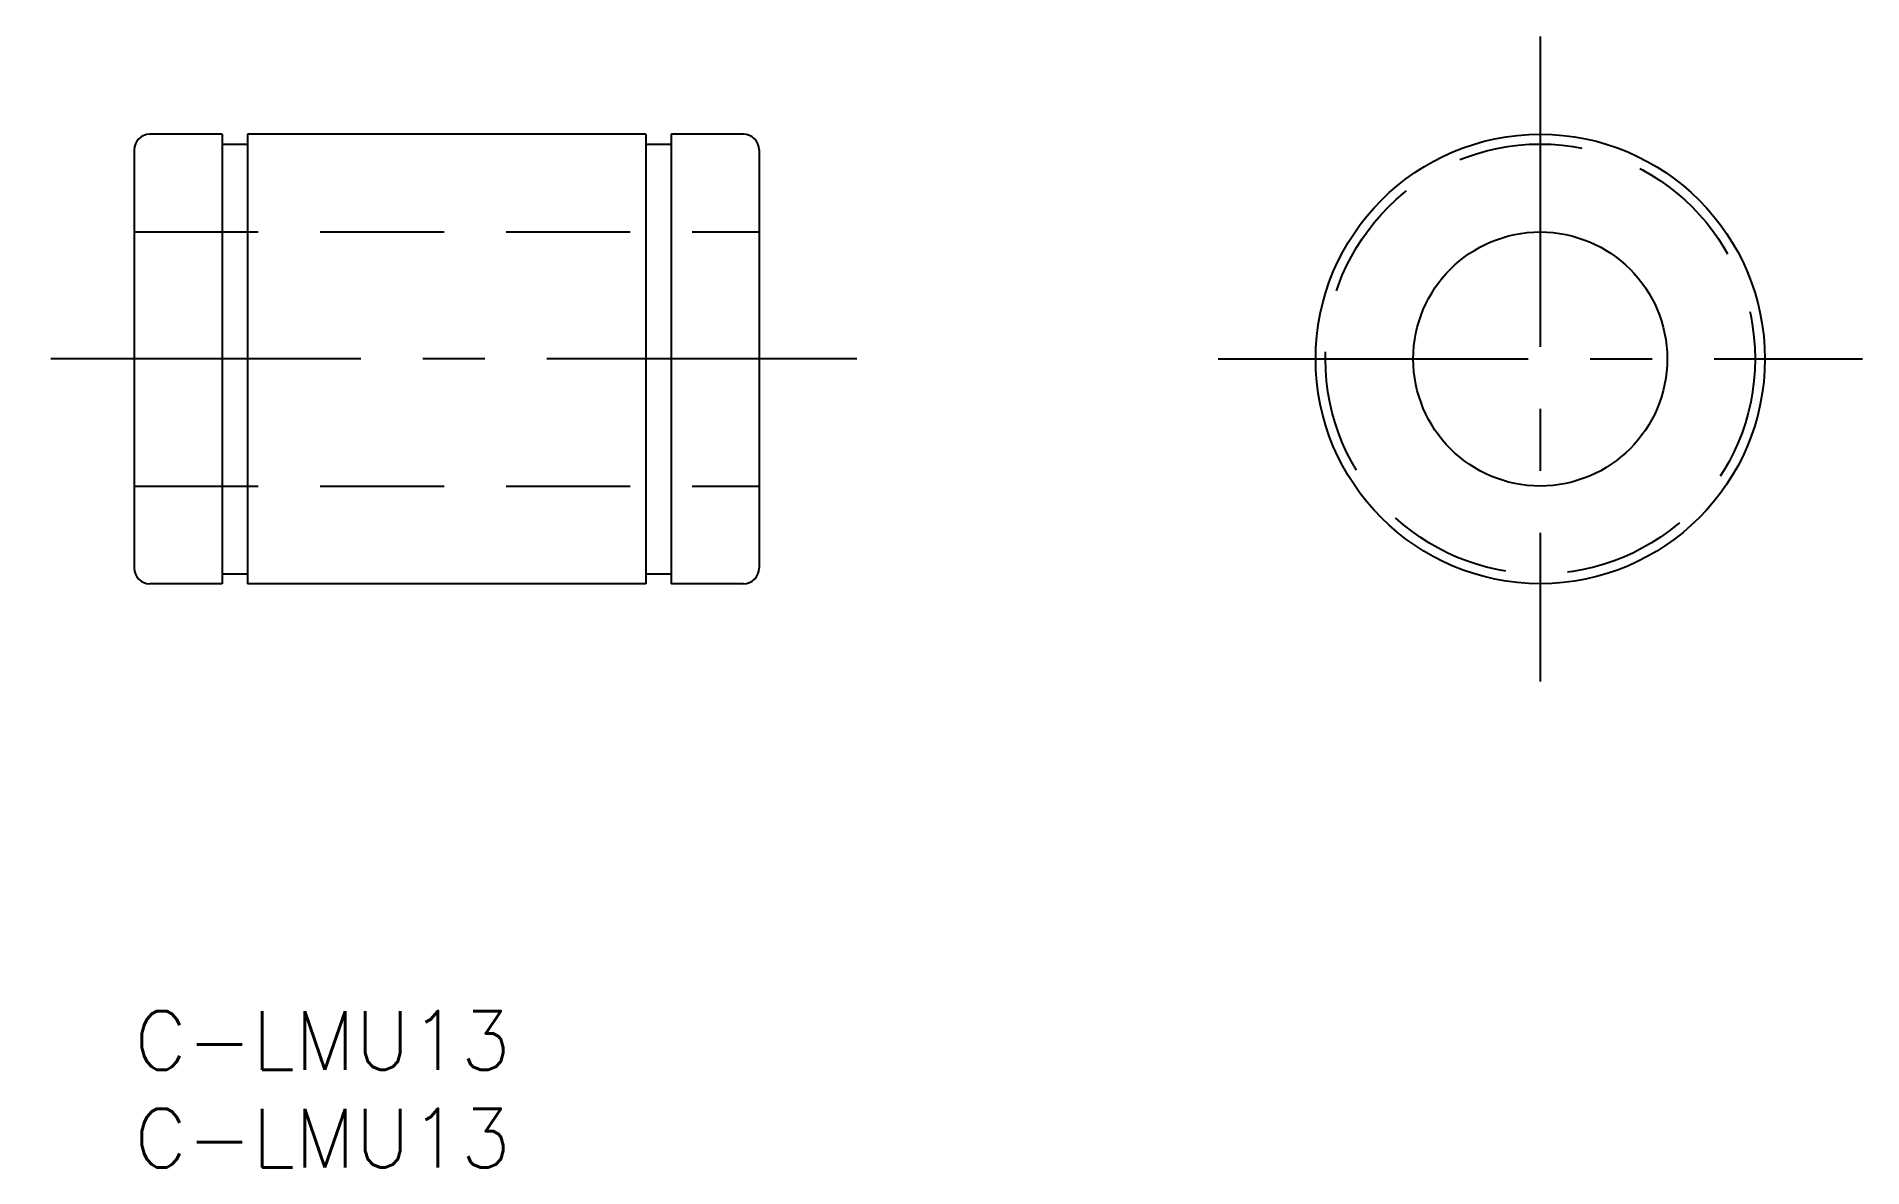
# Model space of a CAD drawing. Extents: x -5 to 88.5, y -8 to 49.9.
import ezdxf
from ezdxf.enums import TextEntityAlignment as Align

# ---------------------------------------------------------------- set-up
doc = ezdxf.new("R2010")
doc.units = 0
doc.header["$LTSCALE"] = 0.5
doc.linetypes.add('CENTER', pattern=[50.8, 31.75, -6.35, 6.35, -6.35])
doc.linetypes.add('DASHED', pattern=[19.05, 12.7, -6.35])
doc.layers.get('0').update_dxf_attribs({"linetype": 'CONTINUOUS'})
doc.layers.add('CENTER', color=1, linetype='CENTER')
doc.styles.get("Standard").update_dxf_attribs({"font": 'txt.shx', "height": 3, "bigfont": 'bigfont.shx'})

msp = doc.modelspace()

# ---------------------------------------------------------------- linework, layer by layer
at = {"color": 7, "linetype": 'CONTINUOUS'}
for p, q in [((0, 44.072), (0, 22.672)), ((4.5, 44.872), (0.8, 44.872)), ((4.5, 44.872), (4.5, 21.872)), ((4.5, 44.372), (5.8, 44.372)), ((26.2, 44.872), (5.8, 44.872)), ((5.8, 44.872), (5.8, 21.872)), ((26.2, 44.872), (26.2, 21.872)), ((26.2, 44.372), (27.5, 44.372)), ((31.2, 44.872), (27.5, 44.872)), ((27.5, 44.872), (27.5, 21.872)), ((32, 44.072), (32, 22.672)), ((4.5, 21.872), (0.8, 21.872)), ((4.5, 22.372), (5.8, 22.372)), ((26.2, 21.872), (5.8, 21.872)), ((26.2, 22.372), (27.5, 22.372)), ((31.2, 21.872), (27.5, 21.872))]:
    msp.add_line(p, q, dxfattribs=at)
at = {"color": 3, "linetype": 'DASHED'}
for p, q in [((0, 39.872), (32, 39.872)), ((0, 26.872), (32, 26.872))]:
    msp.add_line(p, q, dxfattribs=at)
at = {"color": 7, "linetype": 'CONTINUOUS'}
for radius in [11.5, 6.5]:
    msp.add_circle((72, 33.372), radius, dxfattribs=at)
at = {"color": 3, "linetype": 'DASHED'}
msp.add_circle((72, 33.372), 11, dxfattribs=at)
at = {"color": 7, "linetype": 'CONTINUOUS'}
for centre, start, end in [((0.8, 44.072), 90, 180), ((31.2, 44.072), 0, 90), ((0.8, 22.672), 180, 270), ((31.2, 22.672), 270, 0)]:
    msp.add_arc(centre, 0.8, start, end, dxfattribs=at)
at = {"layer": 'CENTER', "color": 1, "linetype": 'CENTER'}
for p, q in [((72, 49.872), (72, 16.872)), ((37, 33.372), (-5, 33.372)), ((55.5, 33.372), (88.5, 33.372))]:
    msp.add_line(p, q, dxfattribs=at)

# ---------------------------------------------------------------- texts
at = {"color": 7, "linetype": 'CONTINUOUS'}
for p in [(0, 0), (0, -5)]:
    msp.add_text('C-LMU13', height=3, dxfattribs=at).set_placement(p, align=Align.TOP_LEFT)

doc.saveas('drawing.dxf')
